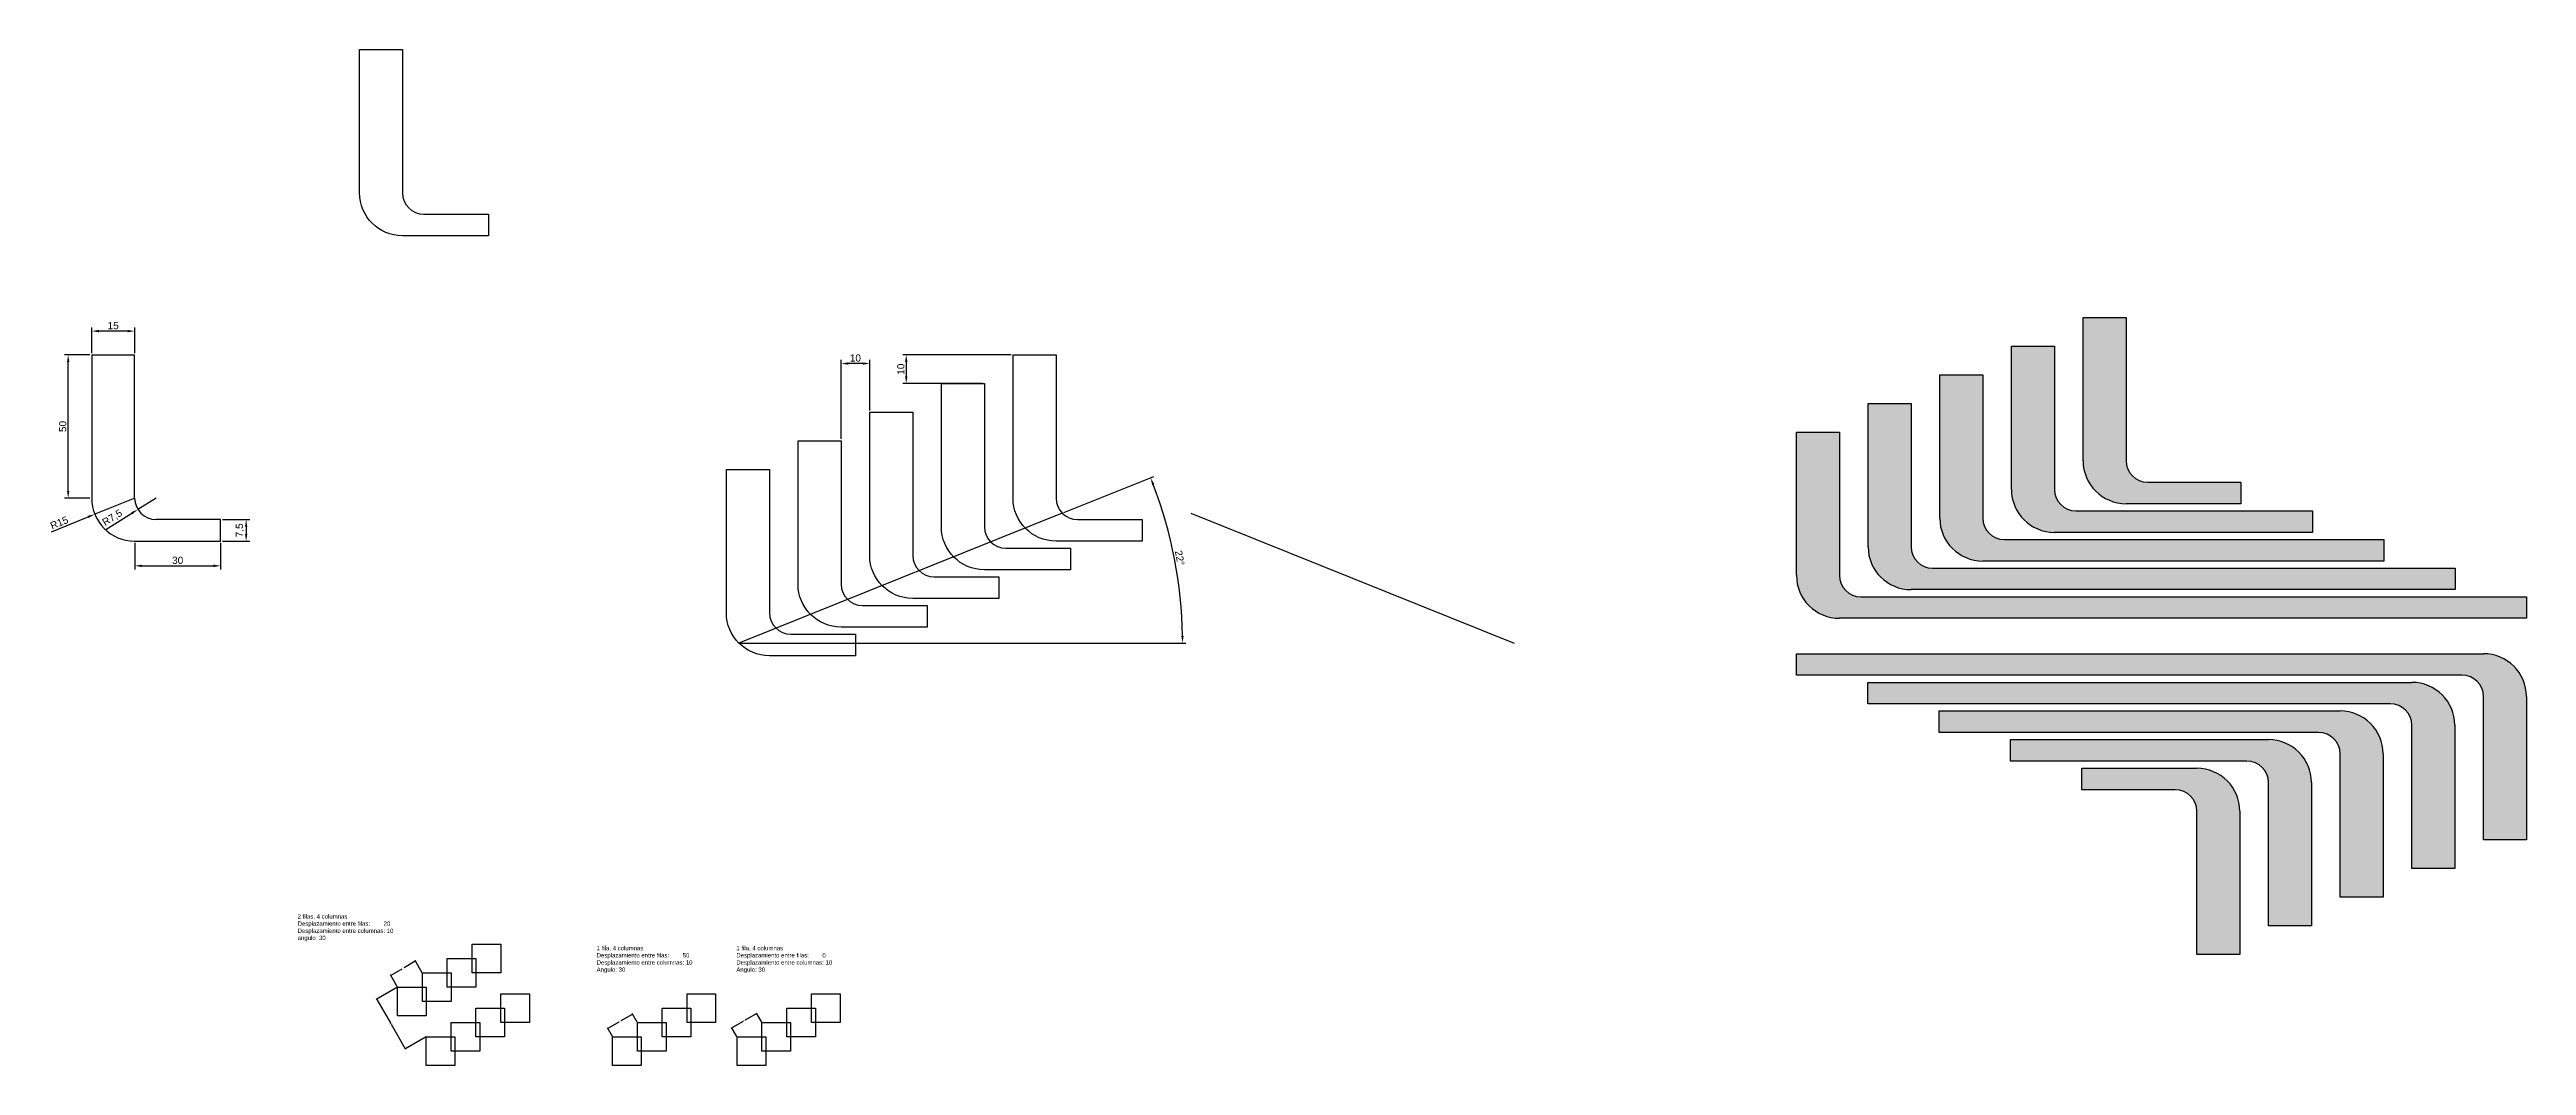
# Model space of a CAD drawing. Extents: x -528 to 336, y 45 to 399.
import ezdxf

# ---------------------------------------------------------------- set-up
doc = ezdxf.new("R2010")
doc.units = 12
doc.layers.get('0').update_dxf_attribs({"color": 250, "lineweight": 30})
doc.layers.add('contornos', color=7, linetype='Continuous', lineweight=30)
doc.layers.add('cotas', color=250, linetype='Continuous')
doc.styles.get("Standard").update_dxf_attribs({"font": 'ARIAL.TTF'})
doc.dimstyles.new('ISO-25', dxfattribs={"dimtxt": 2.5, "dimasz": 2.5, "dimexe": 1.25, "dimexo": 0.625, "dimtad": 1, "dimtxsty": 'Standard', "dimcen": 2.5, "dimadec": 0, "dimazin": 0, "dimtfac": 1, "dimtmove": 0, "dimatfit": 3, "dimfxl": 1, "dimarcsym": 0})
doc.dimstyles.get("Standard").update_dxf_attribs({"dimtxt": 0.18, "dimasz": 0.18, "dimexe": 0.18, "dimexo": 0.0625, "dimgap": 0.09, "dimtad": 0, "dimtih": 1, "dimtoh": 1, "dimdec": 4, "dimzin": 0, "dimdsep": 46, "dimtxsty": 'Standard', "dimcen": 0.09, "dimadec": 0, "dimazin": 0, "dimtfac": 1, "dimtdec": 4, "dimtofl": 0, "dimtmove": 0, "dimatfit": 3, "dimfxl": 1, "dimtolj": 1, "dimtzin": 0, "dimarcsym": 0})

# ---------------------------------------------------------------- blocks, each defined once
blk = doc.blocks.new('*D1')
at = {"layer": 'cotas', "color": 0, "lineweight": -2}
for p, q in [((-498.44, 242.86), (-512.34, 237.23)), ((-527.41, 231.13), (-514.66, 236.29))]:
    blk.add_line(p, q, dxfattribs=at)
at = {"layer": 'cotas', "color": 0}
blk.add_solid([(-514.82, 236.68), (-514.5, 235.91), (-512.34, 237.23)], dxfattribs=at)
at = {"layer": 'Defpoints', "color": 0}
for p in [(-498.44, 242.86), (-512.34, 237.23)]:
    blk.add_point(p, dxfattribs=at)
at = {"layer": 'cotas', "color": 0, "insert": (-524.76, 234.25), "char_height": 2.5, "attachment_point": 5, "rotation": 22.04713}
blk.add_mtext('R15', dxfattribs=at)
blk = doc.blocks.new('*D2')
at = {"layer": 'cotas', "color": 0, "lineweight": -2}
for p, q in [((-490.94, 242.86), (-497.31, 238.9)), ((-508.53, 231.93), (-499.43, 237.58))]:
    blk.add_line(p, q, dxfattribs=at)
at = {"layer": 'cotas', "color": 0}
blk.add_solid([(-499.65, 237.94), (-499.21, 237.23), (-497.31, 238.9)], dxfattribs=at)
at = {"layer": 'Defpoints', "color": 0}
for p in [(-490.94, 242.86), (-497.31, 238.9)]:
    blk.add_point(p, dxfattribs=at)
at = {"layer": 'cotas', "color": 0, "insert": (-506.16, 235.9), "char_height": 2.5, "attachment_point": 5, "rotation": 31.8692}
blk.add_mtext('R7,5', dxfattribs=at)
blk = doc.blocks.new('*D3')
at = {"layer": 'cotas', "color": 0, "lineweight": -2}
for p, q in [((-467.82, 235.36), (-458.3, 235.36)), ((-467.82, 227.86), (-458.3, 227.86)), ((-459.55, 232.86), (-459.55, 230.36))]:
    blk.add_line(p, q, dxfattribs=at)
at = {"layer": 'cotas', "color": 0}
for points in [[(-459.96, 232.86), (-459.13, 232.86), (-459.55, 235.36)], [(-459.96, 230.36), (-459.13, 230.36), (-459.55, 227.86)]]:
    blk.add_solid(points, dxfattribs=at)
at = {"layer": 'Defpoints', "color": 0}
for p in [(-468.44, 235.36), (-468.44, 227.86), (-459.55, 227.86)]:
    blk.add_point(p, dxfattribs=at)
at = {"layer": 'cotas', "color": 0, "insert": (-461.67, 231.61), "char_height": 2.5, "attachment_point": 5, "rotation": 90}
blk.add_mtext('7,5', dxfattribs=at)
blk = doc.blocks.new('*D4')
at = {"layer": 'cotas', "color": 0, "lineweight": -2}
for p, q in [((-498.44, 227.24), (-498.44, 217.98)), ((-468.44, 227.24), (-468.44, 217.98)), ((-495.94, 219.23), (-470.94, 219.23))]:
    blk.add_line(p, q, dxfattribs=at)
at = {"layer": 'cotas', "color": 0}
for points in [[(-495.94, 219.64), (-495.94, 218.81), (-498.44, 219.23)], [(-470.94, 219.64), (-470.94, 218.81), (-468.44, 219.23)]]:
    blk.add_solid(points, dxfattribs=at)
at = {"layer": 'Defpoints', "color": 0}
for p in [(-498.44, 227.86), (-468.44, 227.86), (-468.44, 219.23)]:
    blk.add_point(p, dxfattribs=at)
at = {"layer": 'cotas', "color": 0, "insert": (-483.44, 221.13), "char_height": 2.5, "attachment_point": 5}
blk.add_mtext('30', dxfattribs=at)
blk = doc.blocks.new('*D5')
at = {"layer": 'cotas', "color": 0, "lineweight": -2}
for p, q in [((-513.44, 293.49), (-513.44, 302.39)), ((-500.94, 301.14), (-510.94, 301.14)), ((-498.44, 293.49), (-498.44, 302.39))]:
    blk.add_line(p, q, dxfattribs=at)
at = {"layer": 'cotas', "color": 0}
for points in [[(-510.94, 301.56), (-510.94, 300.72), (-513.44, 301.14)], [(-500.94, 301.56), (-500.94, 300.72), (-498.44, 301.14)]]:
    blk.add_solid(points, dxfattribs=at)
at = {"layer": 'Defpoints', "color": 0}
for p in [(-513.44, 301.14), (-513.44, 292.86), (-498.44, 292.86)]:
    blk.add_point(p, dxfattribs=at)
at = {"layer": 'cotas', "color": 0, "insert": (-505.94, 303.04), "char_height": 2.5, "attachment_point": 5}
blk.add_mtext('15', dxfattribs=at)
blk = doc.blocks.new('*D6')
at = {"layer": 'cotas', "color": 0, "lineweight": -2}
for p, q in [((-514.07, 292.86), (-522.88, 292.86)), ((-521.63, 245.36), (-521.63, 290.36)), ((-514.07, 242.86), (-522.88, 242.86))]:
    blk.add_line(p, q, dxfattribs=at)
at = {"layer": 'cotas', "color": 0}
for points in [[(-522.05, 290.36), (-521.21, 290.36), (-521.63, 292.86)], [(-522.05, 245.36), (-521.21, 245.36), (-521.63, 242.86)]]:
    blk.add_solid(points, dxfattribs=at)
at = {"layer": 'Defpoints', "color": 0}
for p in [(-521.63, 292.86), (-513.44, 292.86), (-513.44, 242.86)]:
    blk.add_point(p, dxfattribs=at)
at = {"layer": 'cotas', "color": 0, "insert": (-523.53, 267.86), "char_height": 2.5, "attachment_point": 5, "rotation": 90}
blk.add_mtext('50', dxfattribs=at)
blk = doc.blocks.new('*D8')
at = {"layer": 'cotas', "color": 0, "lineweight": -2}
for p, q in [((-192.63, 292.86), (-230.5, 292.86)), ((-229.25, 290.36), (-229.25, 285.36)), ((-202.63, 282.86), (-230.5, 282.86))]:
    blk.add_line(p, q, dxfattribs=at)
at = {"layer": 'cotas', "color": 0}
for points in [[(-229.67, 290.36), (-228.84, 290.36), (-229.25, 292.86)], [(-229.67, 285.36), (-228.84, 285.36), (-229.25, 282.86)]]:
    blk.add_solid(points, dxfattribs=at)
at = {"layer": 'Defpoints', "color": 0}
for p in [(-192.01, 292.86), (-229.25, 282.86), (-202.01, 282.86)]:
    blk.add_point(p, dxfattribs=at)
at = {"layer": 'cotas', "color": 0, "insert": (-231.16, 287.86), "char_height": 2.5, "attachment_point": 5, "rotation": 90}
blk.add_mtext('10', dxfattribs=at)
blk = doc.blocks.new('*D9')
at = {"layer": 'cotas', "color": 0, "lineweight": -2}
for p, q in [((-252.01, 263.49), (-252.01, 291.08)), ((-244.51, 289.83), (-249.51, 289.83)), ((-242.01, 273.49), (-242.01, 291.08))]:
    blk.add_line(p, q, dxfattribs=at)
at = {"layer": 'cotas', "color": 0}
for points in [[(-249.51, 290.24), (-249.51, 289.41), (-252.01, 289.83)], [(-244.51, 290.24), (-244.51, 289.41), (-242.01, 289.83)]]:
    blk.add_solid(points, dxfattribs=at)
at = {"layer": 'Defpoints', "color": 0}
for p in [(-252.01, 289.83), (-242.01, 272.86), (-252.01, 262.86)]:
    blk.add_point(p, dxfattribs=at)
at = {"layer": 'cotas', "color": 0, "insert": (-247.01, 291.73), "char_height": 2.5, "attachment_point": 5}
blk.add_mtext('10', dxfattribs=at)
blk = doc.blocks.new('*D14')
at = {"layer": 'cotas', "color": 0, "lineweight": -2}
for p, q in [((-408.95, 76.39), (-405.09, 78.62)), ((-400.6, 81.21), (-404.46, 78.98)), ((-398.09, 77.23), (-400.54, 81.46)), ((-406.76, 72.23), (-409.2, 76.46))]:
    blk.add_line(p, q, dxfattribs=at)
at = {"layer": 'cotas', "color": 0}
for points in [[(-400.62, 81.24), (-400.59, 81.19), (-400.45, 81.3)], [(-408.97, 76.42), (-408.94, 76.37), (-409.11, 76.3)]]:
    blk.add_solid(points, dxfattribs=at)
at = {"layer": 'Defpoints', "color": 0}
for p in [(-400.45, 81.3), (-406.72, 72.17), (-398.06, 77.17)]:
    blk.add_point(p, dxfattribs=at)
at = {"layer": 'cotas', "color": 0, "insert": (-404.78, 78.8), "char_height": 0.18, "attachment_point": 5}
blk.add_mtext('\\A1;10.0000', dxfattribs=at)
blk = doc.blocks.new('*D15')
at = {"layer": 'cotas', "color": 0, "lineweight": -2}
for p, q in [((-406.78, 72.14), (-414.15, 67.88)), ((-413.91, 67.82), (-409.1, 59.49)), ((-404.09, 50.81), (-408.89, 59.13)), ((-396.78, 54.82), (-404.15, 50.56))]:
    blk.add_line(p, q, dxfattribs=at)
at = {"layer": 'cotas', "color": 0}
for points in [[(-413.88, 67.83), (-413.93, 67.8), (-414, 67.97)], [(-404.06, 50.82), (-404.11, 50.79), (-404, 50.65)]]:
    blk.add_solid(points, dxfattribs=at)
at = {"layer": 'Defpoints', "color": 0}
for p in [(-406.72, 72.17), (-396.72, 54.85), (-404, 50.65)]:
    blk.add_point(p, dxfattribs=at)
at = {"layer": 'cotas', "color": 0, "insert": (-409, 59.31), "char_height": 0.18, "attachment_point": 5}
blk.add_mtext('\\A1;20.0000', dxfattribs=at)
blk = doc.blocks.new('*D16')
at = {"layer": 'cotas', "color": 0, "lineweight": -2}
for p, q in [((-324.92, 62.7), (-328.78, 60.48)), ((-323.1, 59.91), (-324.86, 62.95)), ((-331.76, 54.91), (-333.52, 57.95)), ((-333.27, 57.88), (-329.41, 60.11))]:
    blk.add_line(p, q, dxfattribs=at)
at = {"layer": 'cotas', "color": 0}
for points in [[(-324.94, 62.73), (-324.91, 62.68), (-324.77, 62.79)], [(-333.29, 57.91), (-333.26, 57.86), (-333.43, 57.79)]]:
    blk.add_solid(points, dxfattribs=at)
at = {"layer": 'Defpoints', "color": 0}
for p in [(-324.77, 62.79), (-331.73, 54.85), (-323.07, 59.85)]:
    blk.add_point(p, dxfattribs=at)
at = {"layer": 'cotas', "color": 0, "insert": (-329.1, 60.29), "char_height": 0.18, "attachment_point": 5}
blk.add_mtext('\\A1;10.0000', dxfattribs=at)
blk = doc.blocks.new('*D17')
at = {"layer": 'cotas', "color": 0, "lineweight": -2}
for p, q in [((-281.59, 62.88), (-285.45, 60.65)), ((-279.67, 59.91), (-281.53, 63.12)), ((-288.33, 54.91), (-290.19, 58.12)), ((-289.94, 58.06), (-286.08, 60.29))]:
    blk.add_line(p, q, dxfattribs=at)
at = {"layer": 'cotas', "color": 0}
for points in [[(-281.61, 62.9), (-281.58, 62.85), (-281.44, 62.97)], [(-289.96, 58.08), (-289.93, 58.03), (-290.1, 57.97)]]:
    blk.add_solid(points, dxfattribs=at)
at = {"layer": 'Defpoints', "color": 0}
for p in [(-281.44, 62.97), (-288.3, 54.85), (-279.64, 59.85)]:
    blk.add_point(p, dxfattribs=at)
at = {"layer": 'cotas', "color": 0, "insert": (-285.77, 60.47), "char_height": 0.18, "attachment_point": 5}
blk.add_mtext('\\A1;10.0000', dxfattribs=at)
blk = doc.blocks.new('*D18')
at = {"layer": 'cotas', "color": 0, "lineweight": -2}
blk.add_line((-174.23, 237.79), (-142.85, 250.39), dxfattribs=at)
blk.add_arc((-287.61, 192.25), 154.75, 0.92563, 20.95542, dxfattribs=at)
at = {"layer": 'cotas', "color": 0}
for points in [[(-143.49, 247.45), (-142.71, 247.75), (-144.01, 249.93)], [(-132.47, 194.76), (-133.3, 194.75), (-132.86, 192.25)]]:
    blk.add_solid(points, dxfattribs=at)
at = {"layer": 'Defpoints', "color": 0}
for p in [(-174.81, 237.56), (-134.12, 211.9), (-287.61, 192.25), (-287.61, 192.25), (-131.74, 192.25)]:
    blk.add_point(p, dxfattribs=at)
at = {"layer": 'cotas', "color": 0, "insert": (-133.83, 221.98), "char_height": 2.5, "attachment_point": 5, "rotation": 280.94052}
blk.add_mtext('22°', dxfattribs=at)

msp = doc.modelspace()

# ---------------------------------------------------------------- hatches: boundary and pattern name
at = {"layer": 'cotas'}
h = msp.add_hatch(color=154, dxfattribs=at)
h.paths.add_polyline_path([(196.30463, 305.91027), (181.30463, 305.91027), (181.30463, 255.91027, 0.414213562), (196.30463, 240.91027), (236.38083, 240.91027), (236.38083, 248.41027), (203.80463, 248.41027, -0.414213562), (196.30463, 255.91027)])
h.paths.add_polyline_path([(171.30463, 295.91027), (156.30463, 295.91027), (156.30463, 245.91027, 0.414213562), (171.30463, 230.91027), (261.2804, 230.91027), (261.2804, 238.41027), (178.80463, 238.41027, -0.414213562), (171.30463, 245.91027)])
h.paths.add_polyline_path([(146.30463, 285.91027), (131.30463, 285.91027), (131.30463, 235.91027, 0.414213562), (146.30463, 220.91027), (286.17998, 220.91027), (286.17998, 228.41027), (153.80463, 228.41027, -0.414213562), (146.30463, 235.91027)])
h.paths.add_polyline_path([(121.30463, 275.91027), (106.30463, 275.91027), (106.30463, 225.91027, 0.414213562), (121.30463, 210.91027), (311.07956, 210.91027), (311.07956, 218.41027), (128.80463, 218.41027, -0.414213562), (121.30463, 225.91027)])
h.paths.add_polyline_path([(96.30463, 265.91027), (81.30463, 265.91027), (81.30463, 215.91027, 0.414213562), (96.30463, 200.91027), (335.97913, 200.91027), (335.97913, 208.41027), (103.80463, 208.41027, -0.414213562), (96.30463, 215.91027)])
h.paths.add_polyline_path([(320.97913, 188.56477), (81.30463, 188.56477), (81.30463, 181.06477), (313.47913, 181.06477, -0.414213562), (320.97913, 173.56477), (320.97913, 123.56477), (335.97913, 123.56477), (335.97913, 173.56477, 0.414213562)])
h.paths.add_polyline_path([(295.97913, 178.56477), (106.2042, 178.56477), (106.2042, 171.06477), (288.47913, 171.06477, -0.414213562), (295.97913, 163.56477), (295.97913, 113.56477), (310.97913, 113.56477), (310.97913, 163.56477, 0.414213562)])
h.paths.add_polyline_path([(270.97913, 168.56477), (131.10378, 168.56477), (131.10378, 161.06477), (263.47913, 161.06477, -0.414213562), (270.97913, 153.56477), (270.97913, 103.56477), (285.97913, 103.56477), (285.97913, 153.56477, 0.414213562)])
h.paths.add_polyline_path([(245.97913, 158.56477), (156.00336, 158.56477), (156.00336, 151.06477), (238.47913, 151.06477, -0.414213562), (245.97913, 143.56477), (245.97913, 93.56477), (260.97913, 93.56477), (260.97913, 143.56477, 0.414213562)])
h.paths.add_polyline_path([(220.97913, 148.56477), (180.90293, 148.56477), (180.90293, 141.06477), (213.47913, 141.06477, -0.414213562), (220.97913, 133.56477), (220.97913, 83.56477), (235.97913, 83.56477), (235.97913, 133.56477, 0.414213562)])

# ---------------------------------------------------------------- linework, layer by layer
for p, q in [((181.30463, 255.91027), (181.30463, 305.91027)), ((181.30463, 305.91027), (196.30463, 305.91027)), ((196.30463, 305.91027), (196.30463, 255.91027)), ((156.30463, 245.91027), (156.30463, 295.91027)), ((156.30463, 295.91027), (171.30463, 295.91027)), ((171.30463, 295.91027), (171.30463, 245.91027)), ((-513.44052, 292.86138), (-513.44052, 242.86138)), ((-513.44052, 292.86138), (-498.44052, 292.86138)), ((-498.44052, 242.86138), (-498.44052, 292.86138)), ((131.30463, 235.91027), (131.30463, 285.91027)), ((131.30463, 285.91027), (146.30463, 285.91027)), ((146.30463, 285.91027), (146.30463, 235.91027)), ((106.30463, 225.91027), (106.30463, 275.91027)), ((106.30463, 275.91027), (121.30463, 275.91027)), ((121.30463, 275.91027), (121.30463, 225.91027)), ((81.30463, 215.91027), (81.30463, 265.91027)), ((81.30463, 265.91027), (96.30463, 265.91027)), ((96.30463, 265.91027), (96.30463, 215.91027)), ((203.80463, 248.41027), (236.38083, 248.41027)), ((236.38083, 248.41027), (236.38083, 240.91027)), ((-468.44052, 235.36138), (-490.94052, 235.36138)), ((-468.44052, 227.86138), (-468.44052, 235.36138)), ((178.80463, 238.41027), (261.2804, 238.41027)), ((236.38083, 240.91027), (196.30463, 240.91027)), ((261.2804, 238.41027), (261.2804, 230.91027)), ((-498.44052, 227.86138), (-468.44052, 227.86138)), ((153.80463, 228.41027), (286.17998, 228.41027)), ((261.2804, 230.91027), (171.30463, 230.91027)), ((286.17998, 228.41027), (286.17998, 220.91027)), ((128.80463, 218.41027), (311.07956, 218.41027)), ((286.17998, 220.91027), (146.30463, 220.91027)), ((311.07956, 218.41027), (311.07956, 210.91027)), ((103.80463, 208.41027), (335.97913, 208.41027)), ((311.07956, 210.91027), (121.30463, 210.91027)), ((335.97913, 208.41027), (335.97913, 200.91027)), ((335.97913, 200.91027), (96.30463, 200.91027)), ((81.30463, 188.56477), (320.97913, 188.56477)), ((81.30463, 181.06477), (81.30463, 188.56477)), ((313.47913, 181.06477), (81.30463, 181.06477)), ((106.2042, 178.56477), (295.97913, 178.56477)), ((106.2042, 171.06477), (106.2042, 178.56477)), ((320.97913, 123.56477), (320.97913, 173.56477)), ((335.97913, 173.56477), (335.97913, 123.56477)), ((288.47913, 171.06477), (106.2042, 171.06477)), ((131.10378, 168.56477), (270.97913, 168.56477)), ((131.10378, 161.06477), (131.10378, 168.56477)), ((263.47913, 161.06477), (131.10378, 161.06477)), ((156.00336, 158.56477), (245.97913, 158.56477)), ((156.00336, 151.06477), (156.00336, 158.56477)), ((295.97913, 113.56477), (295.97913, 163.56477)), ((310.97913, 163.56477), (310.97913, 113.56477)), ((238.47913, 151.06477), (156.00336, 151.06477)), ((180.90293, 148.56477), (220.97913, 148.56477)), ((180.90293, 141.06477), (180.90293, 148.56477)), ((270.97913, 103.56477), (270.97913, 153.56477)), ((285.97913, 153.56477), (285.97913, 103.56477)), ((213.47913, 141.06477), (180.90293, 141.06477)), ((245.97913, 93.56477), (245.97913, 143.56477)), ((260.97913, 143.56477), (260.97913, 93.56477)), ((220.97913, 83.56477), (220.97913, 133.56477)), ((235.97913, 133.56477), (235.97913, 83.56477)), ((335.97913, 123.56477), (320.97913, 123.56477)), ((310.97913, 113.56477), (295.97913, 113.56477)), ((285.97913, 103.56477), (270.97913, 103.56477)), ((260.97913, 93.56477), (245.97913, 93.56477)), ((235.97913, 83.56477), (220.97913, 83.56477))]:
    msp.add_line(p, q)
for points in [[(-375.00556, 334.41267), (-405.00556, 334.41267, -0.414213562), (-420.00556, 349.41267), (-420.00556, 399.41267), (-405.00556, 399.41267), (-405.00556, 349.41267, 0.414213562), (-397.50556, 341.91267), (-375.00556, 341.91267)], [(-147.00676, 227.86138), (-177.00676, 227.86138, -0.414213562), (-192.00676, 242.86138), (-192.00676, 292.86138), (-177.00676, 292.86138), (-177.00676, 242.86138, 0.414213562), (-169.50676, 235.36138), (-147.00676, 235.36138)], [(-172.00676, 217.86138), (-202.00676, 217.86138, -0.414213562), (-217.00676, 232.86138), (-217.00676, 282.86138), (-202.00676, 282.86138), (-202.00676, 232.86138, 0.414213562), (-194.50676, 225.36138), (-172.00676, 225.36138)], [(-197.00676, 207.86138), (-227.00676, 207.86138, -0.414213562), (-242.00676, 222.86138), (-242.00676, 272.86138), (-227.00676, 272.86138), (-227.00676, 222.86138, 0.414213562), (-219.50676, 215.36138), (-197.00676, 215.36138)], [(-222.00676, 197.86138), (-252.00676, 197.86138, -0.414213562), (-267.00676, 212.86138), (-267.00676, 262.86138), (-252.00676, 262.86138), (-252.00676, 212.86138, 0.414213562), (-244.50676, 205.36138), (-222.00676, 205.36138)], [(-247.00676, 187.86138), (-277.00676, 187.86138, -0.414213562), (-292.00676, 202.86138), (-292.00676, 252.86138), (-277.00676, 252.86138), (-277.00676, 202.86138, 0.414213562), (-269.50676, 195.36138), (-247.00676, 195.36138)]]:
    msp.add_lwpolyline(points, format="xyb", close=True)
for centre, radius, start, end in [((196.30463, 255.91027), 15, 180, 270), ((203.80463, 255.91027), 7.5, 180, 270), ((-498.44052, 242.86138), 15, 180, 270), ((-490.94052, 242.86138), 7.5, 180, 270), ((171.30463, 245.91027), 15, 180, 270), ((178.80463, 245.91027), 7.5, 180, 270), ((146.30463, 235.91027), 15, 180, 270), ((153.80463, 235.91027), 7.5, 180, 270), ((121.30463, 225.91027), 15, 180, 270), ((128.80463, 225.91027), 7.5, 180, 270), ((96.30463, 215.91027), 15, 180, 270), ((103.80463, 215.91027), 7.5, 180, 270), ((320.97913, 173.56477), 15, 0, 90), ((295.97913, 163.56477), 15, 0, 90), ((313.47913, 173.56477), 7.5, 0, 90), ((270.97913, 153.56477), 15, 0, 90), ((288.47913, 163.56477), 7.5, 0, 90), ((245.97913, 143.56477), 15, 0, 90), ((263.47913, 153.56477), 7.5, 0, 90), ((220.97913, 133.56477), 15, 0, 90), ((238.47913, 143.56477), 7.5, 0, 90), ((213.47913, 133.56477), 7.5, 0, 90)]:
    msp.add_arc(centre, radius, start, end)
at = {"layer": 'contornos'}
for p, q in [((-380.74305, 87.17141), (-370.74305, 87.17141)), ((-380.74305, 77.17141), (-380.74305, 87.17141)), ((-380.74305, 87.17141), (-370.74305, 87.17141)), ((-380.74305, 77.17141), (-380.74305, 87.17141)), ((-370.74305, 87.17141), (-370.74305, 77.17141)), ((-370.74305, 87.17141), (-370.74305, 77.17141)), ((-389.40331, 82.17141), (-379.40331, 82.17141)), ((-389.40331, 72.17141), (-389.40331, 82.17141)), ((-389.40331, 82.17141), (-379.40331, 82.17141)), ((-389.40331, 72.17141), (-389.40331, 82.17141)), ((-379.40331, 82.17141), (-379.40331, 72.17141)), ((-379.40331, 82.17141), (-379.40331, 72.17141)), ((-406.72382, 72.17141), (-396.72382, 72.17141)), ((-406.72382, 62.17141), (-406.72382, 72.17141)), ((-406.72382, 72.17141), (-396.72382, 72.17141)), ((-406.72382, 62.17141), (-406.72382, 72.17141)), ((-398.06356, 77.17141), (-388.06356, 77.17141)), ((-398.06356, 67.17141), (-398.06356, 77.17141)), ((-398.06356, 77.17141), (-388.06356, 77.17141)), ((-398.06356, 67.17141), (-398.06356, 77.17141)), ((-396.72382, 72.17141), (-396.72382, 62.17141)), ((-396.72382, 72.17141), (-396.72382, 62.17141)), ((-379.40331, 72.17141), (-389.40331, 72.17141)), ((-379.40331, 72.17141), (-389.40331, 72.17141)), ((-388.06356, 77.17141), (-388.06356, 67.17141)), ((-388.06356, 77.17141), (-388.06356, 67.17141)), ((-370.74305, 77.17141), (-380.74305, 77.17141)), ((-370.74305, 77.17141), (-380.74305, 77.17141)), ((-370.74305, 69.85091), (-360.74305, 69.85091)), ((-370.74305, 59.85091), (-370.74305, 69.85091)), ((-370.74305, 69.85091), (-360.74305, 69.85091)), ((-370.74305, 59.85091), (-370.74305, 69.85091)), ((-360.74305, 69.85091), (-360.74305, 59.85091)), ((-360.74305, 69.85091), (-360.74305, 59.85091)), ((-305.74822, 69.85091), (-295.74822, 69.85091)), ((-305.74822, 59.85091), (-305.74822, 69.85091)), ((-305.74822, 69.85091), (-295.74822, 69.85091)), ((-305.74822, 59.85091), (-305.74822, 69.85091)), ((-295.74822, 69.85091), (-295.74822, 59.85091)), ((-295.74822, 69.85091), (-295.74822, 59.85091)), ((-262.31554, 69.85091), (-252.31554, 69.85091)), ((-262.31554, 59.85091), (-262.31554, 69.85091)), ((-262.31554, 69.85091), (-252.31554, 69.85091)), ((-262.31554, 59.85091), (-262.31554, 69.85091)), ((-252.31554, 69.85091), (-252.31554, 59.85091)), ((-252.31554, 69.85091), (-252.31554, 59.85091)), ((-396.72382, 62.17141), (-406.72382, 62.17141)), ((-396.72382, 62.17141), (-406.72382, 62.17141)), ((-388.06356, 67.17141), (-398.06356, 67.17141)), ((-388.06356, 67.17141), (-398.06356, 67.17141)), ((-379.40331, 64.85091), (-369.40331, 64.85091)), ((-379.40331, 54.85091), (-379.40331, 64.85091)), ((-379.40331, 64.85091), (-369.40331, 64.85091)), ((-379.40331, 54.85091), (-379.40331, 64.85091)), ((-369.40331, 64.85091), (-369.40331, 54.85091)), ((-369.40331, 64.85091), (-369.40331, 54.85091)), ((-314.40847, 64.85091), (-304.40847, 64.85091)), ((-314.40847, 54.85091), (-314.40847, 64.85091)), ((-314.40847, 64.85091), (-304.40847, 64.85091)), ((-314.40847, 54.85091), (-314.40847, 64.85091)), ((-304.40847, 64.85091), (-304.40847, 54.85091)), ((-304.40847, 64.85091), (-304.40847, 54.85091)), ((-270.97579, 64.85091), (-260.97579, 64.85091)), ((-270.97579, 54.85091), (-270.97579, 64.85091)), ((-270.97579, 64.85091), (-260.97579, 64.85091)), ((-270.97579, 54.85091), (-270.97579, 64.85091)), ((-260.97579, 64.85091), (-260.97579, 54.85091)), ((-260.97579, 64.85091), (-260.97579, 54.85091)), ((-396.72382, 54.85091), (-386.72382, 54.85091)), ((-396.72382, 44.85091), (-396.72382, 54.85091)), ((-396.72382, 54.85091), (-386.72382, 54.85091)), ((-396.72382, 44.85091), (-396.72382, 54.85091)), ((-388.06356, 59.85091), (-378.06356, 59.85091)), ((-388.06356, 49.85091), (-388.06356, 59.85091)), ((-388.06356, 59.85091), (-378.06356, 59.85091)), ((-388.06356, 49.85091), (-388.06356, 59.85091)), ((-386.72382, 54.85091), (-386.72382, 44.85091)), ((-386.72382, 54.85091), (-386.72382, 44.85091)), ((-369.40331, 54.85091), (-379.40331, 54.85091)), ((-369.40331, 54.85091), (-379.40331, 54.85091)), ((-378.06356, 59.85091), (-378.06356, 49.85091)), ((-378.06356, 59.85091), (-378.06356, 49.85091)), ((-360.74305, 59.85091), (-370.74305, 59.85091)), ((-360.74305, 59.85091), (-370.74305, 59.85091)), ((-331.72898, 54.85091), (-321.72898, 54.85091)), ((-331.72898, 44.85091), (-331.72898, 54.85091)), ((-331.72898, 54.85091), (-321.72898, 54.85091)), ((-331.72898, 44.85091), (-331.72898, 54.85091)), ((-323.06873, 59.85091), (-313.06873, 59.85091)), ((-323.06873, 49.85091), (-323.06873, 59.85091)), ((-323.06873, 59.85091), (-313.06873, 59.85091)), ((-323.06873, 49.85091), (-323.06873, 59.85091)), ((-321.72898, 54.85091), (-321.72898, 44.85091)), ((-321.72898, 54.85091), (-321.72898, 44.85091)), ((-304.40847, 54.85091), (-314.40847, 54.85091)), ((-304.40847, 54.85091), (-314.40847, 54.85091)), ((-313.06873, 59.85091), (-313.06873, 49.85091)), ((-313.06873, 59.85091), (-313.06873, 49.85091)), ((-295.74822, 59.85091), (-305.74822, 59.85091)), ((-295.74822, 59.85091), (-305.74822, 59.85091)), ((-288.2963, 54.85091), (-278.2963, 54.85091)), ((-288.2963, 44.85091), (-288.2963, 54.85091)), ((-288.2963, 54.85091), (-278.2963, 54.85091)), ((-288.2963, 44.85091), (-288.2963, 54.85091)), ((-279.63604, 59.85091), (-269.63604, 59.85091)), ((-279.63604, 49.85091), (-279.63604, 59.85091)), ((-279.63604, 59.85091), (-269.63604, 59.85091)), ((-279.63604, 49.85091), (-279.63604, 59.85091)), ((-278.2963, 54.85091), (-278.2963, 44.85091)), ((-278.2963, 54.85091), (-278.2963, 44.85091)), ((-260.97579, 54.85091), (-270.97579, 54.85091)), ((-260.97579, 54.85091), (-270.97579, 54.85091)), ((-269.63604, 59.85091), (-269.63604, 49.85091)), ((-269.63604, 59.85091), (-269.63604, 49.85091)), ((-252.31554, 59.85091), (-262.31554, 59.85091)), ((-252.31554, 59.85091), (-262.31554, 59.85091)), ((-386.72382, 44.85091), (-396.72382, 44.85091)), ((-386.72382, 44.85091), (-396.72382, 44.85091)), ((-378.06356, 49.85091), (-388.06356, 49.85091)), ((-378.06356, 49.85091), (-388.06356, 49.85091)), ((-321.72898, 44.85091), (-331.72898, 44.85091)), ((-321.72898, 44.85091), (-331.72898, 44.85091)), ((-313.06873, 49.85091), (-323.06873, 49.85091)), ((-313.06873, 49.85091), (-323.06873, 49.85091)), ((-278.2963, 44.85091), (-288.2963, 44.85091)), ((-278.2963, 44.85091), (-288.2963, 44.85091)), ((-269.63604, 49.85091), (-279.63604, 49.85091)), ((-269.63604, 49.85091), (-279.63604, 49.85091))]:
    msp.add_line(p, q, dxfattribs=at)
at = {"layer": 'cotas'}
for p, q in [((-174.81006, 237.55808), (-287.61336, 192.25478)), ((-130.01373, 237.55808), (-17.21043, 192.25478)), ((-287.61336, 192.25478), (-131.74084, 192.25478))]:
    msp.add_line(p, q, dxfattribs=at)

# ---------------------------------------------------------------- texts
at = {"layer": 'cotas', "char_height": 1.5, "attachment_point": 1}
for s, insert in [('2 filas, 4 columnas\\PDesplazamiento entre filas:^I20\\PDesplazamiento entre columnas: 10\\Pangulo: 30', (-441.58904, 97.62777)), ('1 fila, 4 columnas\\PDesplazamiento entre filas:^I50\\PDesplazamiento entre columnas: 10\\PAngulo: 30', (-337.26321, 86.55167)), ('1 fila, 4 columnas\\PDesplazamiento entre filas:^I0\\PDesplazamiento entre columnas: 10\\PAngulo: 30', (-288.52335, 86.55167))]:
    msp.add_mtext_dynamic_manual_height_columns(s, width=36.5975587, gutter_width=1, heights=[0], dxfattribs=dict(at, insert=insert))

# ---------------------------------------------------------------- dimensions: what is measured, and where the dimension line sits
at = {"layer": 'cotas'}
for base, p1, p2, picture, middle in [((-513.44052, 301.14083), (-498.44052, 292.86138), (-513.44052, 292.86138), '*D5', (-505.94052, 303.04227)), ((-252.00676, 289.82751), (-242.00676, 272.86138), (-252.00676, 262.86138), '*D9', (-247.00676, 291.72894)), ((-468.44052, 219.22823), (-498.44052, 227.86138), (-468.44052, 227.86138), '*D4', (-483.44052, 221.13052))]:
    dim = msp.add_linear_dim(base=base, p1=p1, p2=p2, dimstyle='ISO-25', dxfattribs=at)
    dim.commit()
    dim.dimension.update_dxf_attribs({"geometry": picture, "text_midpoint": middle})
for base, p1, p2, picture, middle in [((-521.63159, 292.86138), (-513.44052, 242.86138), (-513.44052, 292.86138), '*D6', (-523.53302, 267.86138)), ((-229.25494, 282.86138), (-192.00676, 292.86138), (-202.00676, 282.86138), '*D8', (-231.15637, 287.86138)), ((-459.54695, 227.86138), (-468.44052, 235.36138), (-468.44052, 227.86138), '*D3', (-461.66923, 231.61138))]:
    dim = msp.add_linear_dim(base=base, p1=p1, p2=p2, angle=90, dimstyle='ISO-25', dxfattribs=at)
    dim.commit()
    dim.dimension.update_dxf_attribs({"geometry": picture, "text_midpoint": middle})
dim = msp.add_radius_dim(center=(-498.44052, 242.86138), mpoint=(-512.34365, 237.23084), dimstyle='ISO-25', dxfattribs=at)
dim.commit()
dim.dimension.update_dxf_attribs({"geometry": '*D1', "text_midpoint": (-524.05074, 232.48967), "dimtype": 164})
dim = msp.add_radius_dim(center=(-490.94052, 242.86138), mpoint=(-497.30994, 238.90152), dimstyle='ISO-25', dxfattribs=at)
dim.commit()
dim.dimension.update_dxf_attribs({"geometry": '*D2', "text_midpoint": (-506.16413, 235.89585)})
dim = msp.add_angular_dim_2l(base=(-134.11562, 211.90109), line1=((-287.61336, 192.25478), (-131.74084, 192.25478)), line2=((-174.81006, 237.55808), (-287.61336, 192.25478)), dimstyle='ISO-25', dxfattribs=at)
dim.commit()
dim.dimension.update_dxf_attribs({"geometry": '*D18', "text_midpoint": (-133.83013, 221.98158)})
for p1, p2, distance, picture, middle in [((-406.72382, 72.17141), (-398.06356, 77.17141), 4.76895, '*D14', (-404.77816, 78.80144)), ((-406.72382, 72.17141), (-396.72382, 54.85091), -8.3986, '*D15', (-408.99722, 59.31186)), ((-331.72898, 54.85091), (-323.06873, 59.85091), 3.39749, '*D16', (-329.0976, 60.29322)), ((-288.2963, 54.85091), (-279.63604, 59.85091), 3.60024, '*D17', (-285.76629, 60.46881))]:
    dim = msp.add_aligned_dim(p1=p1, p2=p2, distance=distance, dimstyle='Standard', dxfattribs=at)
    dim.commit()
    dim.dimension.update_dxf_attribs({"geometry": picture, "text_midpoint": middle})

doc.saveas('drawing.dxf')
